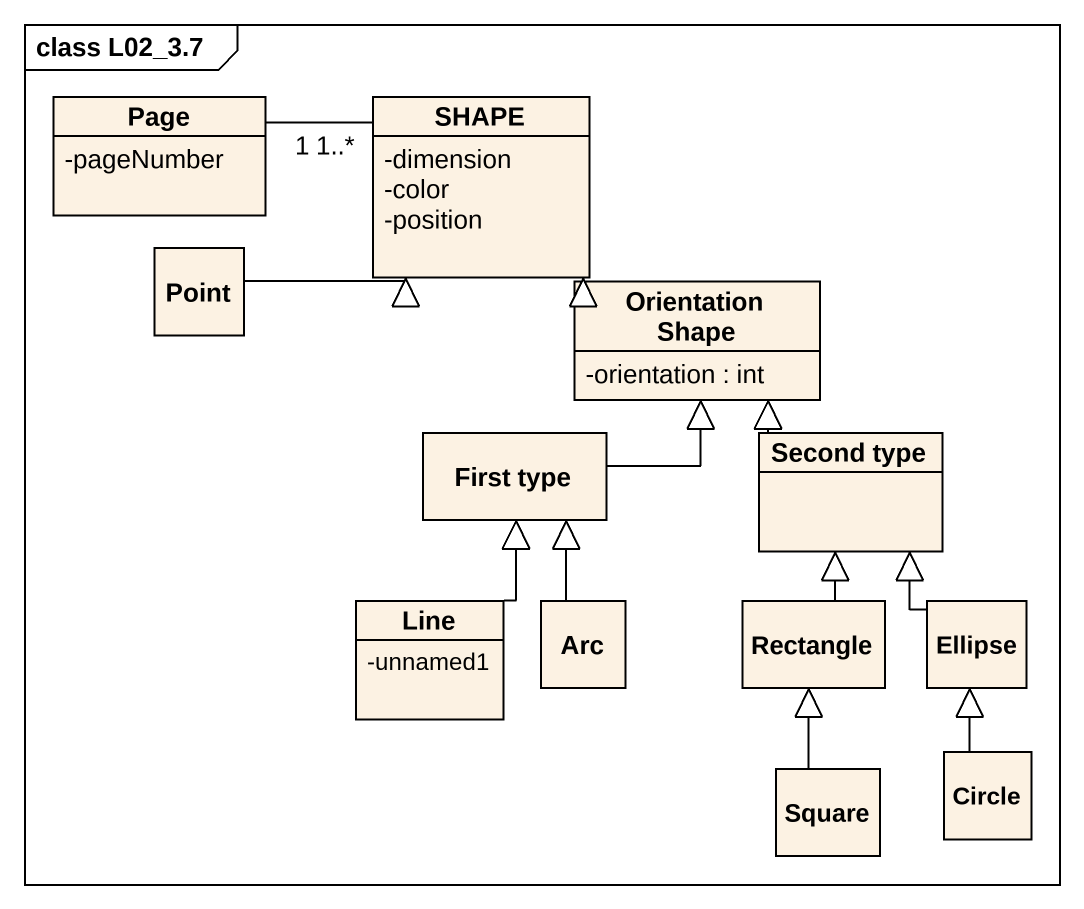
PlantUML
@startuml
mainframe class L02_3.7
hide circle
hide empty members
skinparam classAttributeIconSize 0
class "Page" as Page_ {
  -pageNumber
}
class SHAPE {
  -dimension
  -color
  -position
}
class Point
class "Orientation Shape" as Orientation_Shape {
  -orientation : int
}
class "First type" as First_type
class "Second type" as Second_type
class Line {
  -unnamed1
}
class Arc
class "Rectangle" as Rectangle_
class Ellipse
class Square
class "Circle" as Circle_
Page_ "1" -right- "1..*" SHAPE
Point -right-|> SHAPE
Orientation_Shape -up-|> SHAPE
First_type -up-|> Orientation_Shape
Second_type -up-|> Orientation_Shape
Line -up-|> First_type
Arc -up-|> First_type
Rectangle_ -up-|> Second_type
Ellipse -up-|> Second_type
Square -up-|> Rectangle_
Circle_ -up-|> Ellipse
@enduml
